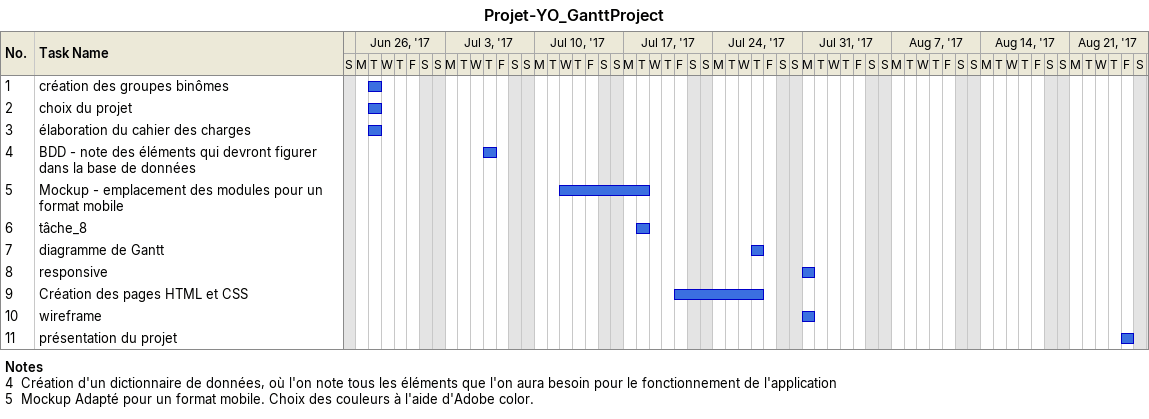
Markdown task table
Projet-YO_GanttProject

| ID | Task | Start | Finish |
|---|---|---|---|
| 1 | création des groupes binômes | 2017-06-27 | 2017-06-27 |
| 2 | choix du projet | 2017-06-27 | 2017-06-27 |
| 3 | élaboration du cahier des charges | 2017-06-27 | 2017-06-27 |
| 4 | BDD - note des éléments qui devront figurer dans la base de données | 2017-07-06 | 2017-07-06 |
| 5 | Mockup - emplacement des modules pour un format mobile | 2017-07-12 | 2017-07-18 |
| 6 | tâche_8 | 2017-07-18 | 2017-07-18 |
| 7 | diagramme de Gantt | 2017-07-27 | 2017-07-27 |
| 8 | responsive | 2017-07-31 | 2017-07-31 |
| 9 | Création des pages HTML et CSS | 2017-07-21 | 2017-07-27 |
| 10 | wireframe | 2017-07-31 | 2017-07-31 |
| 11 | présentation du projet | 2017-08-25 | 2017-08-25 |

Notes
- 4: Création d'un dictionnaire de données, où l'on note tous les éléments que l'on aura besoin pour le fonctionnement de l'application
- 5: Mockup Adapté pour un format mobile. Choix des couleurs à l'aide d'Adobe color.
